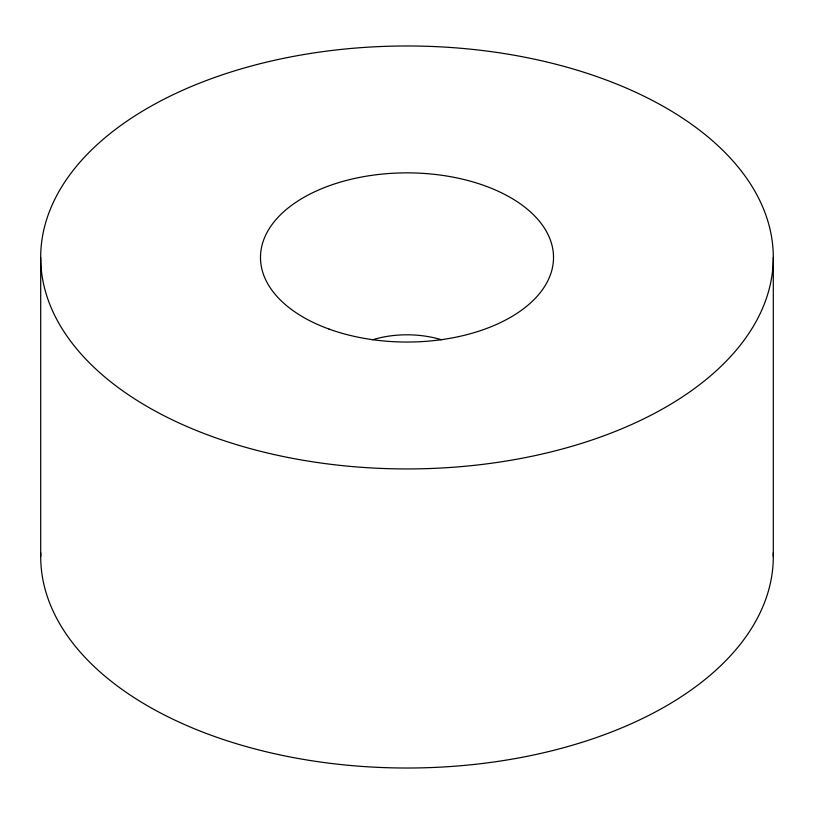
<?xml version="1.0" encoding="UTF-8"?>
<svg xmlns="http://www.w3.org/2000/svg" width="814" height="814" viewBox="0 0 814 814"><rect width="100%" height="100%" fill="white"/><g stroke="black" fill="none" stroke-linecap="round" stroke-linejoin="round"><path stroke-width="1.22" d="M773.3 257.458A366.3 211.477 0 0 1 223.85 440.608A366.3 211.477 0 0 1 223.85 74.308A366.3 211.477 0 0 1 773.3 257.458L773.3 556.542M40.7 257.458L40.7 556.542M773.239 552.777A366.3 211.477 0 0 1 407 768.019A366.3 211.477 0 0 1 40.761 552.777M372.466 339.794A73.26 42.297 0 0 1 441.534 339.794M329.1 329.1A146.52 84.595 0 0 0 553.418 260.582A146.52 84.595 0 0 0 338.482 182.682A146.52 84.595 0 0 0 329.1 329.1"/></g></svg>
